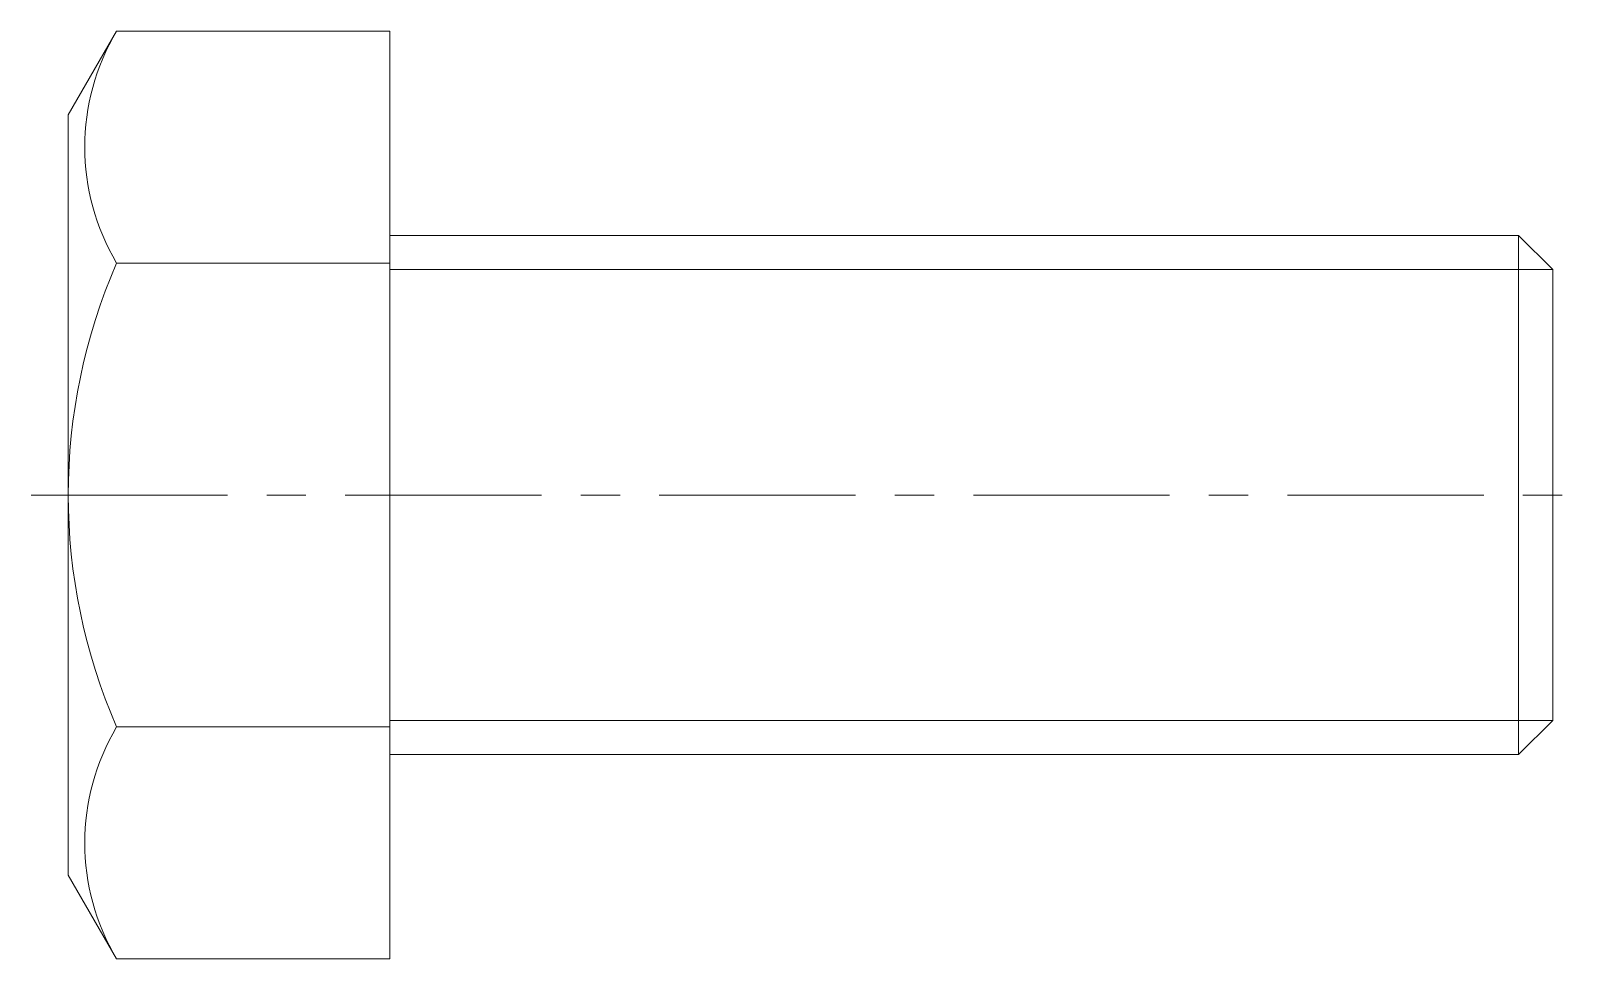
# Model space of a CAD drawing. Header units: millimetres. Extents: x -29 to 97, y -38 to 38.
import ezdxf

# ---------------------------------------------------------------- set-up
doc = ezdxf.new("R2010")
doc.units = ezdxf.units.MM
doc.header["$LTSCALE"] = 0.5
doc.linetypes.add('CENTER', pattern=[50.8, 31.75, -6.35, 6.35, -6.35])
doc.layers.get('0').update_dxf_attribs({"color": 9, "lineweight": 15})

msp = doc.modelspace()

# ---------------------------------------------------------------- linework, layer by layer
at = {"ltscale": 0.5}
for p, q in [((-22.09, 37.53), (-26, 30.75)), ((0, 37.53), (-22.09, 37.53)), ((0, 37.53), (0, -37.53)), ((-26, 30.75), (-26, -30.75)), ((0, 21), (91.3, 21)), ((91.3, 21), (94.06, 18.24)), ((91.3, -21), (91.3, 21)), ((0, 18.76), (-22.09, 18.76)), ((94.06, 18.24), (94.06, -18.24)), ((0, -18.76), (-22.09, -18.76)), ((94.06, -18.24), (91.3, -21)), ((0, -21), (91.3, -21)), ((-22.09, -37.53), (-26, -30.75)), ((0, -37.53), (-22.09, -37.53))]:
    msp.add_line(p, q, dxfattribs=at)
at = {"color": 5, "ltscale": 0.5}
for p, q in [((0, 18.24), (94.06, 18.24)), ((0, -18.24), (94.06, -18.24))]:
    msp.add_line(p, q, dxfattribs=at)
at = {"color": 1, "linetype": 'CENTER'}
msp.add_line((-29, 0), (97.06, 0), dxfattribs=at)
at = {"ltscale": 0.5}
for centre, radius, start, end in [((-6.33, 28.15), 18.34, 149.2266, 210.7734), ((20.94, 0), 46.94, 156.44, 203.56), ((-6.33, -28.15), 18.34, 149.2266, 210.7734)]:
    msp.add_arc(centre, radius, start, end, dxfattribs=at)

doc.saveas('drawing.dxf')
